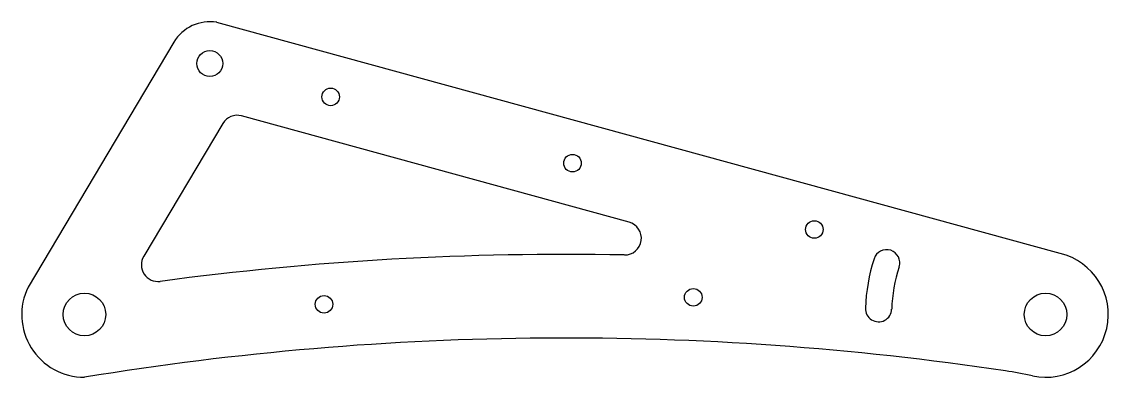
# Model space of a CAD drawing. Header units: millimetres. Extents: x -15 to 245, y -15 to 70.
import ezdxf

# ---------------------------------------------------------------- set-up
doc = ezdxf.new("R2010")
doc.units = ezdxf.units.MM

msp = doc.modelspace()

# ---------------------------------------------------------------- linework, layer by layer
at = {"color": 7, "linetype": 'Continuous', "lineweight": 25}
for p, q in [((233.5, 14.59), (31.66, 69.86)), ((21.42, 65.13), (-13.48, 6.57)), ((130.33, 22.1), (37.6, 47.5)), ((33.11, 45.69), (14.19, 13.94))]:
    msp.add_line(p, q, dxfattribs=at)
for centre, radius in [((30, 60), 3.1), ((58.92, 52.03), 2.1), ((116.79, 36.18), 2.1), ((174.66, 20.33), 2.1), ((145.69, 4.1), 2.1), ((0, 0), 5.1), ((57.34, 2.44), 2.1), ((230, 0), 5.1)]:
    msp.add_circle(centre, radius, dxfattribs=at)
for centre, radius, start, end in [((30, 60), 10, 80.4645, 149.1345), ((36.55, 43.64), 4, 74.6847, 149.2057), ((129.28, 18.24), 4, 268.8846, 74.6847), ((17.63, 11.89), 4, 149.2057, 277.63), ((115, -715), 729.38, 88.88463, 97.62996), ((230, 0), 43.15, 162, 178), ((191.96, 12.36), 3.15, 342, 162), ((230, 0), 15, 257.8987, 76.5132), ((230, 0), 36.85, 162, 178), ((0, 0), 15, 154.0191, 270), ((190.02, 1.4), 3.15, 178, 358), ((115, -715), 709.38, 81.45702, 99.32954), ((204.63, -118.31), 106, 77.8987, 81.457)]:
    msp.add_arc(centre, radius, start, end, dxfattribs=at)

doc.saveas('drawing.dxf')
